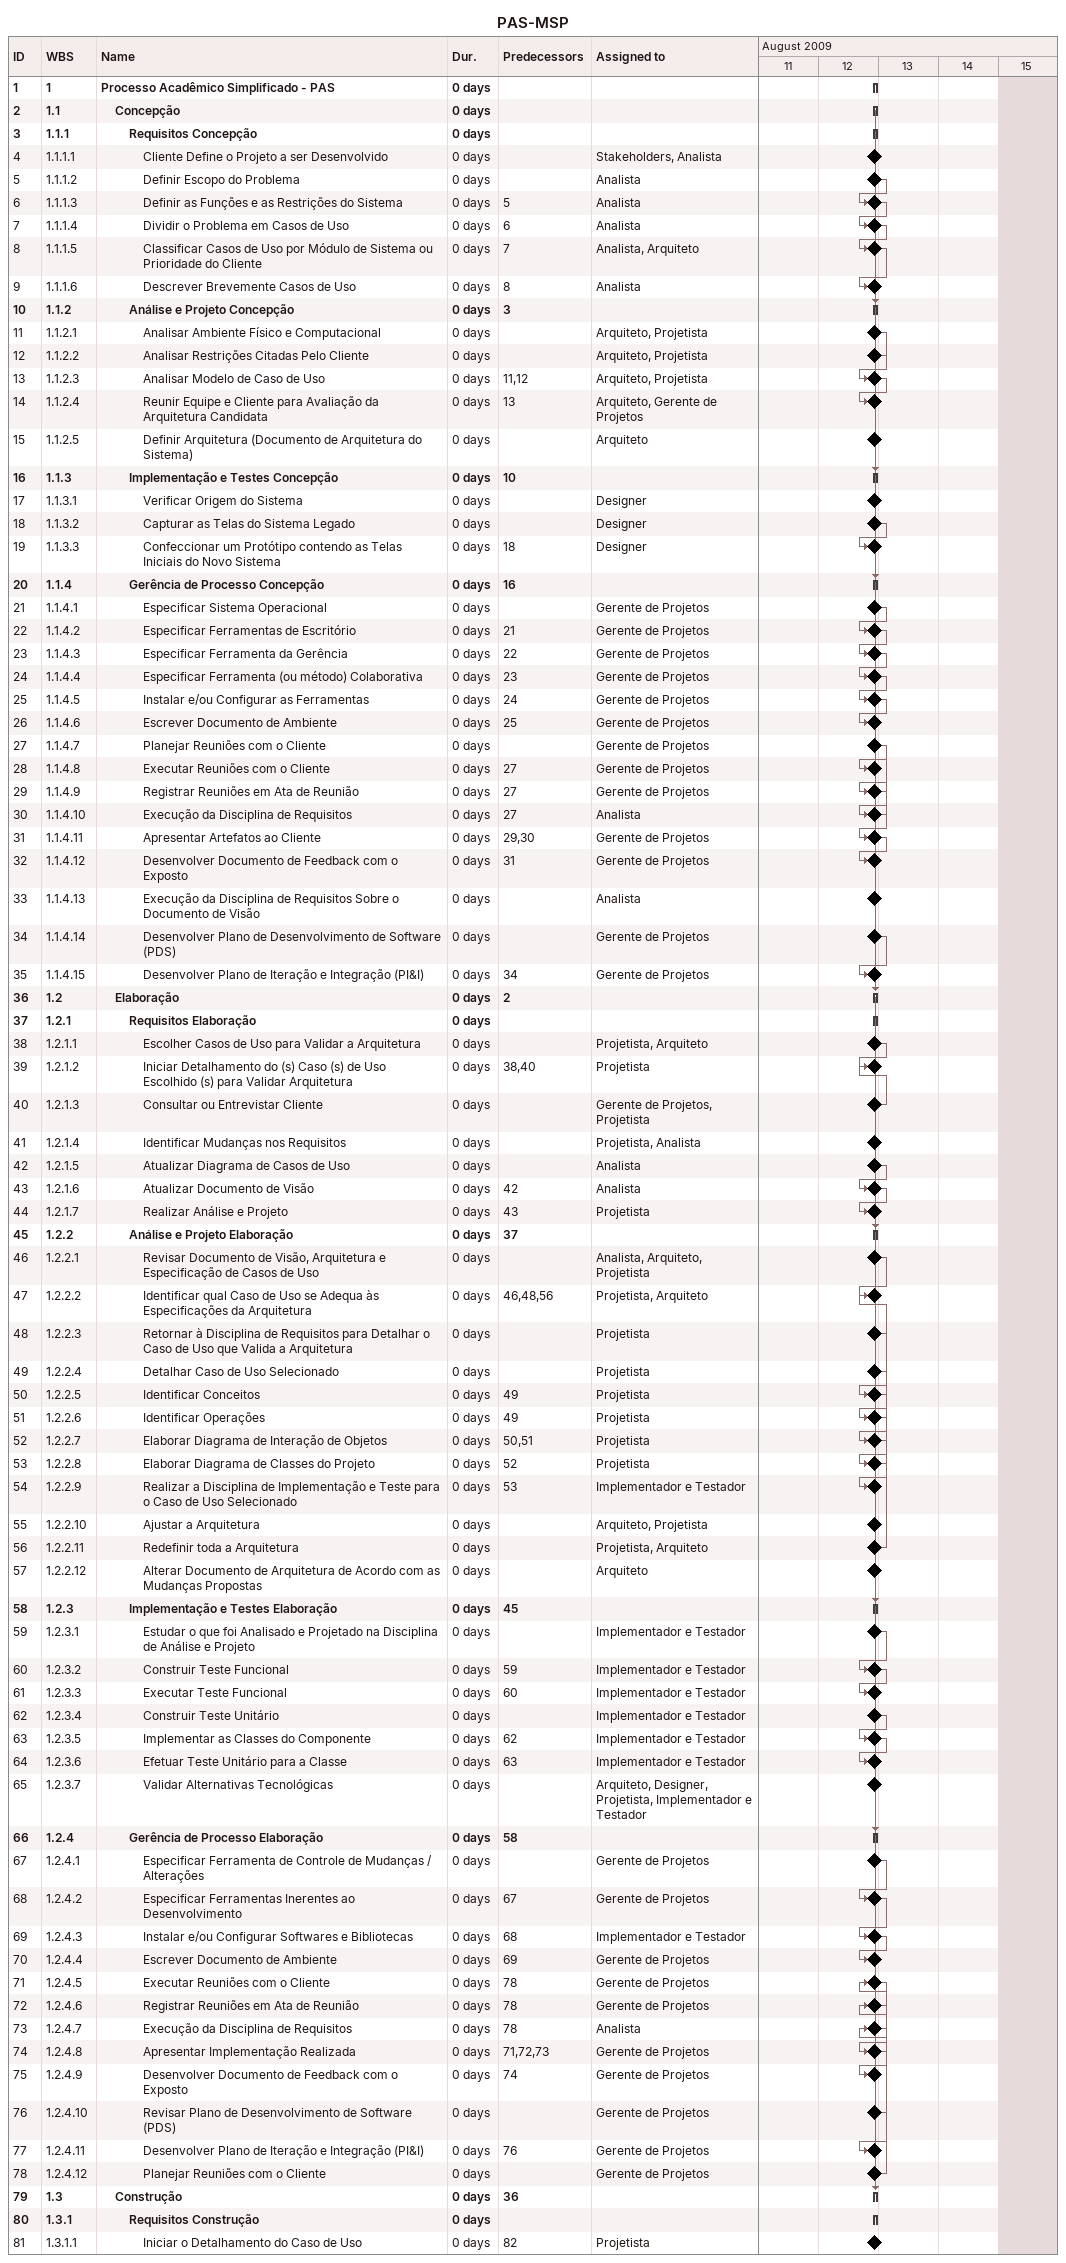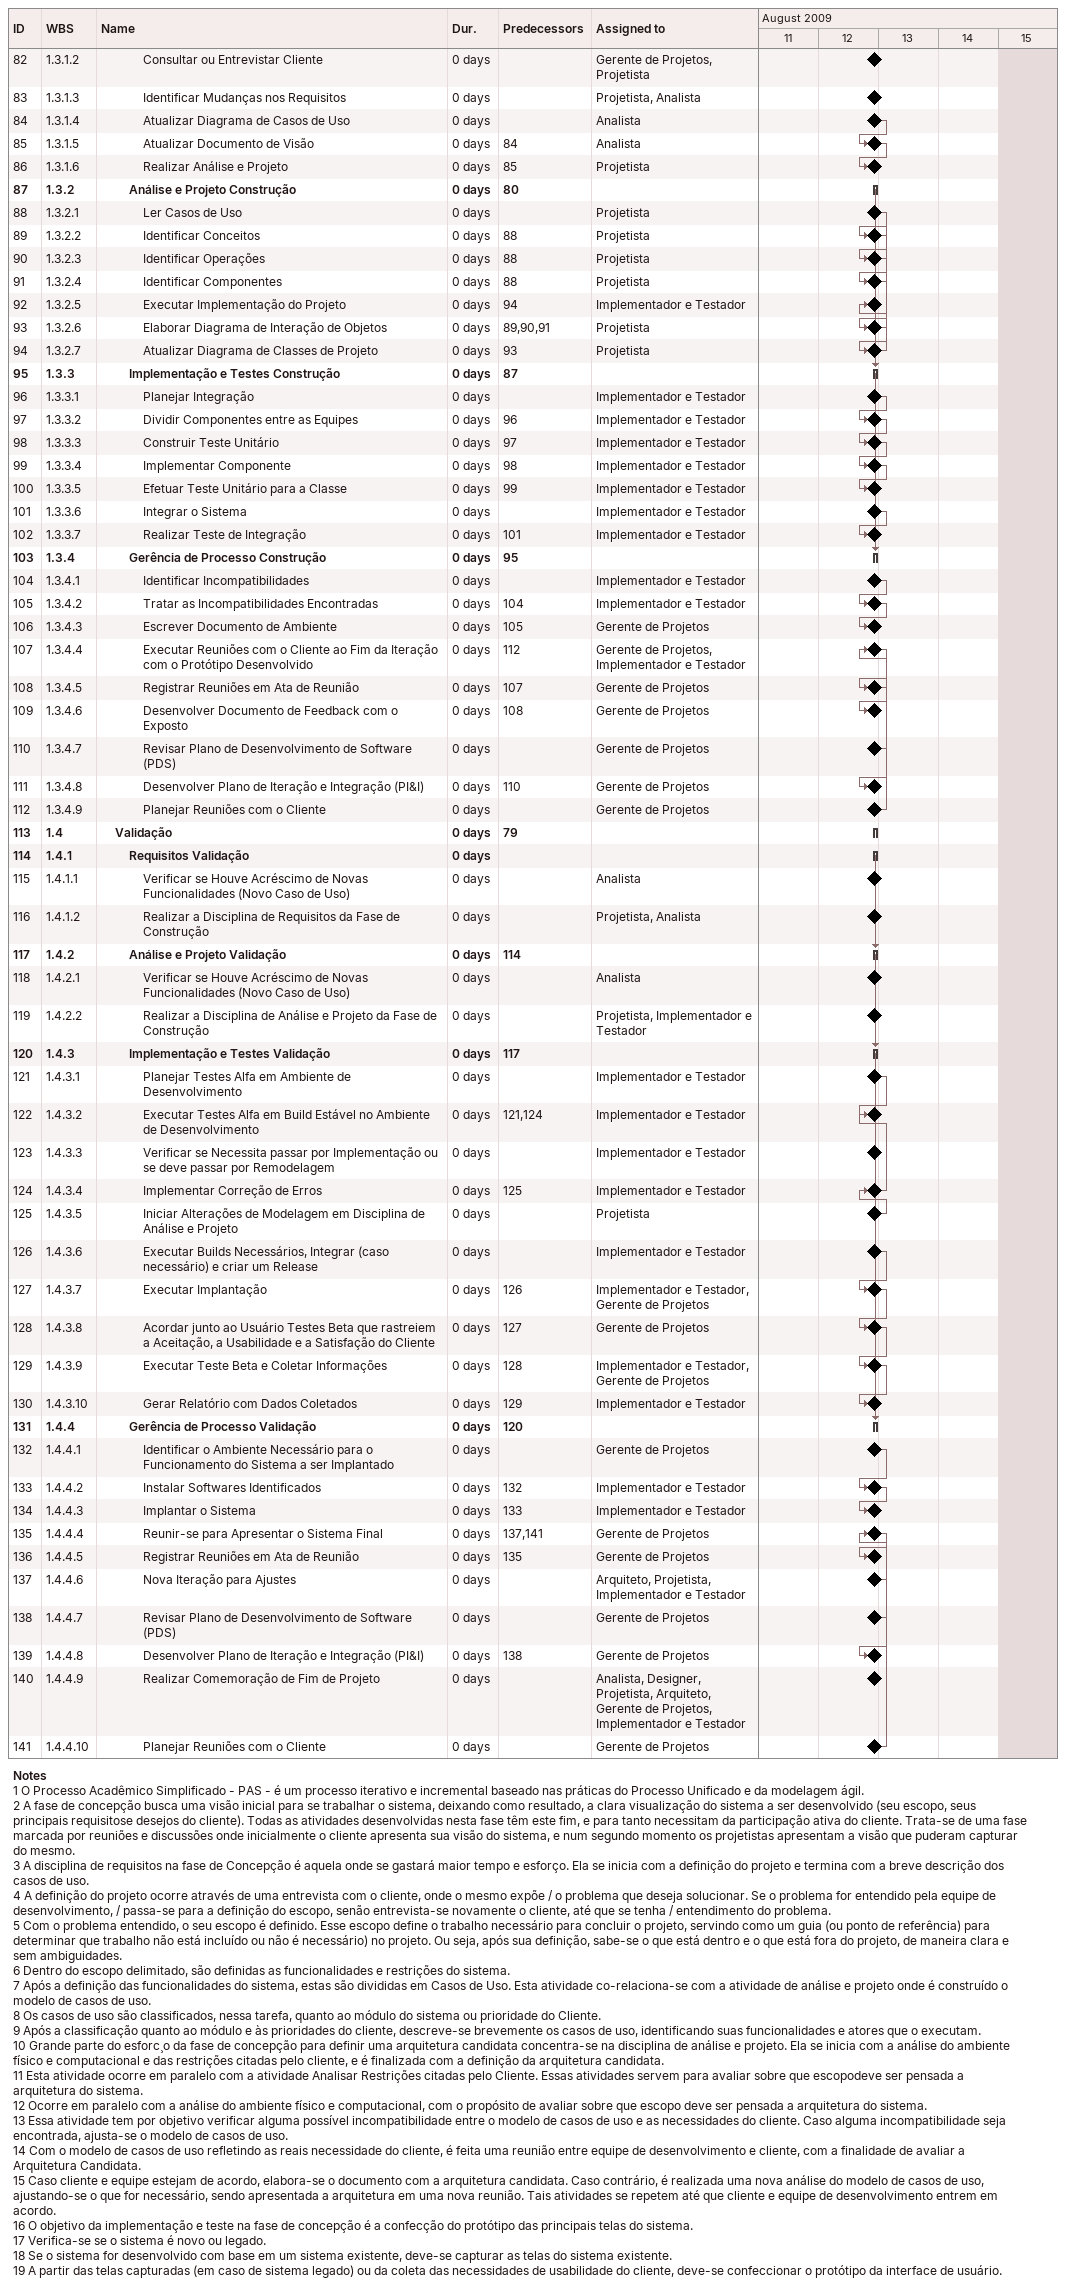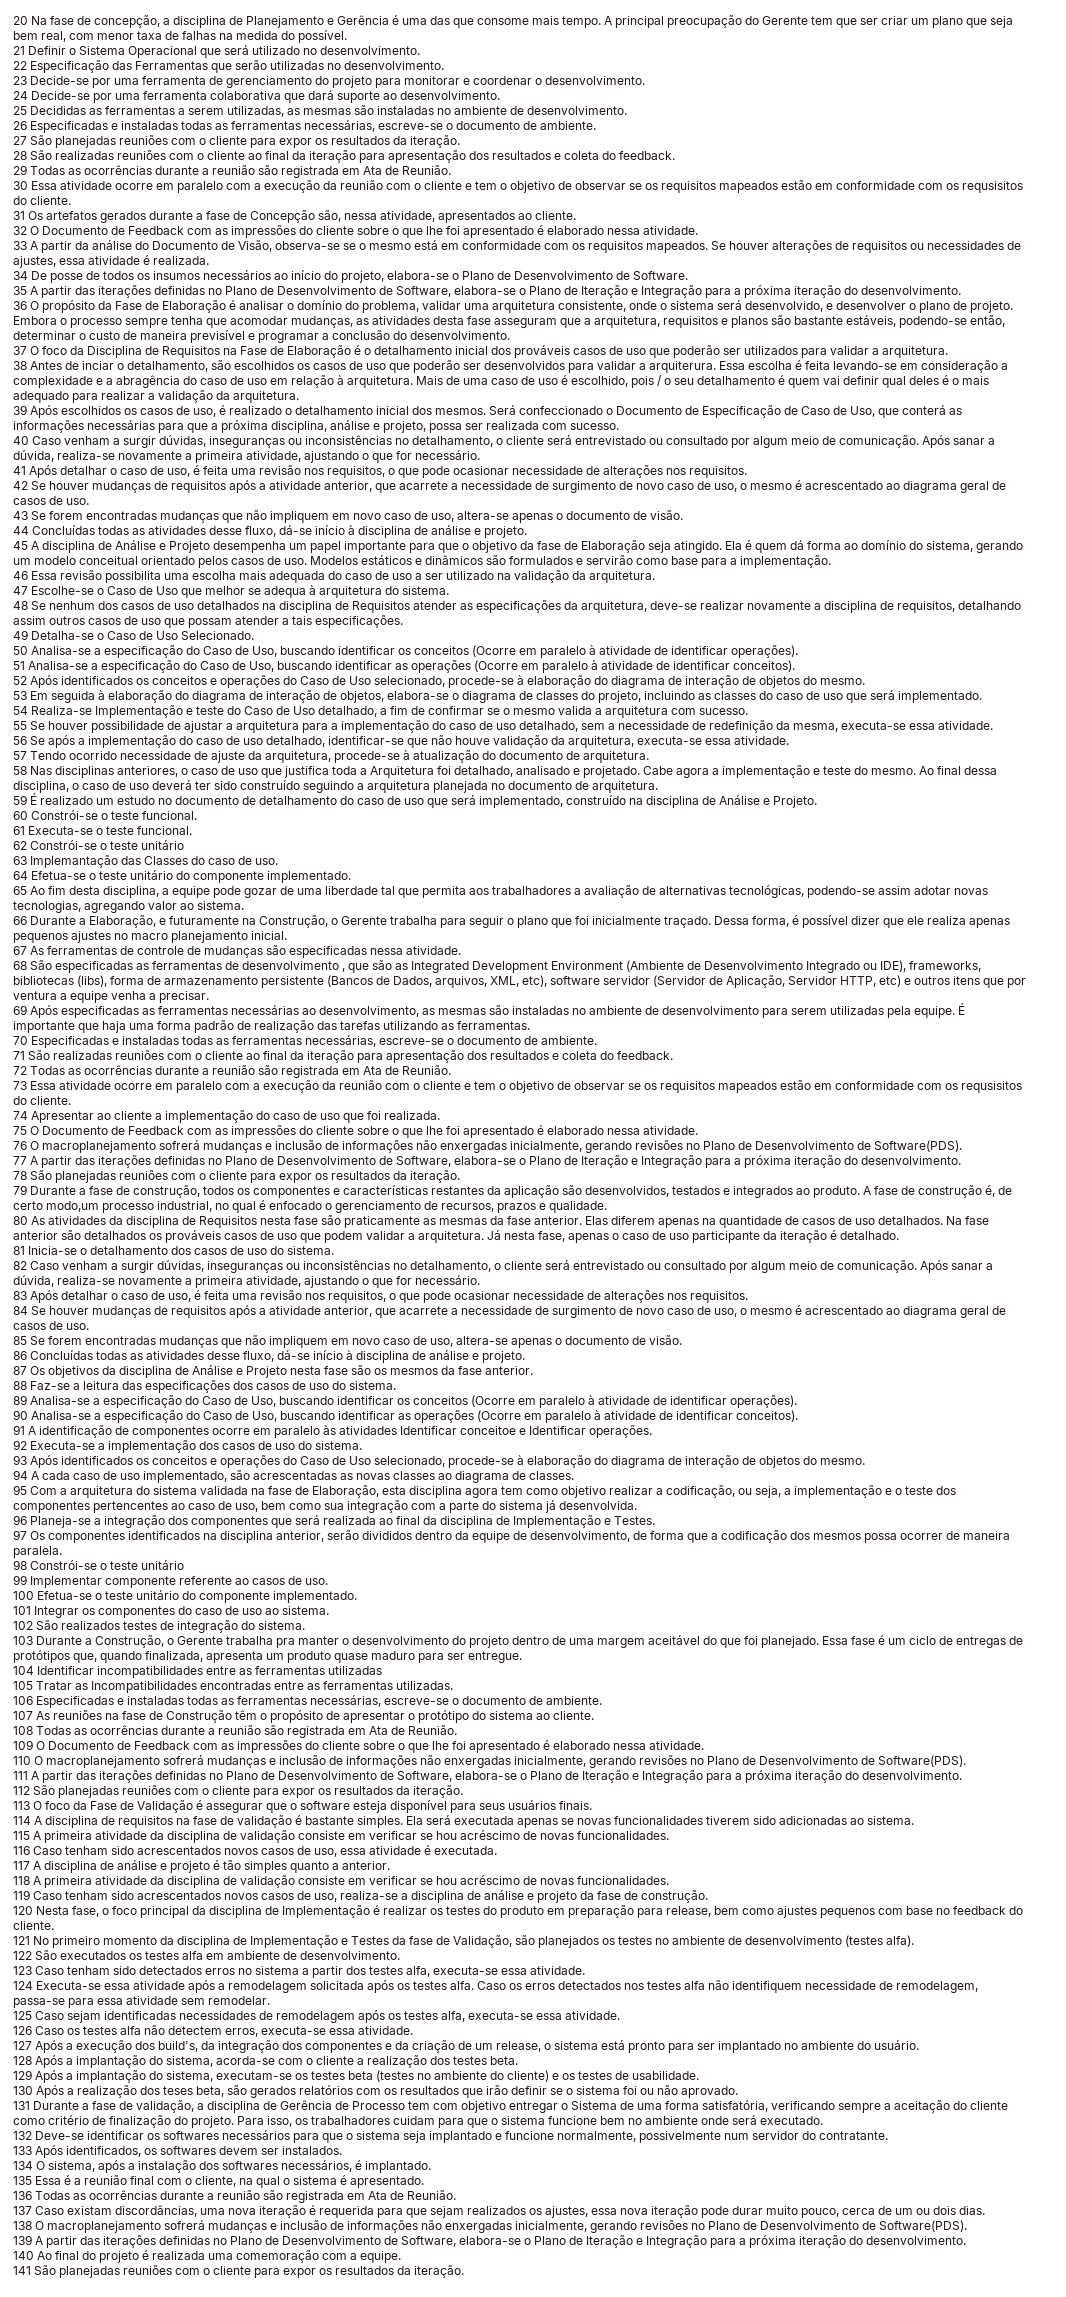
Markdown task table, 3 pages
PAS-MSP

| ID | WBS | Task | Duration | Start | Finish | Predecessors | Resources |
|---|---|---|---|---|---|---|---|
| 1 | 1 | **Processo Acadêmico Simplificado - PAS** | 0d | 2009-08-12 | 2009-08-12 |  |  |
| 2 | 1.1 | **Concepção** | 0d | 2009-08-12 | 2009-08-12 |  |  |
| 3 | 1.1.1 | **Requisitos Concepção** | 0d | 2009-08-12 | 2009-08-12 |  |  |
| 4 | 1.1.1.1 | Cliente Define o Projeto a ser Desenvolvido | 0d | 2009-08-12 | 2009-08-12 |  | Stakeholders, Analista |
| 5 | 1.1.1.2 | Definir Escopo do Problema | 0d | 2009-08-12 | 2009-08-12 |  | Analista |
| 6 | 1.1.1.3 | Definir as Funções e as Restrições do Sistema | 0d | 2009-08-12 | 2009-08-12 | 5 | Analista |
| 7 | 1.1.1.4 | Dividir o Problema em Casos de Uso | 0d | 2009-08-12 | 2009-08-12 | 6 | Analista |
| 8 | 1.1.1.5 | Classificar Casos de Uso por Módulo de Sistema ou Prioridade do Cliente | 0d | 2009-08-12 | 2009-08-12 | 7 | Analista, Arquiteto |
| 9 | 1.1.1.6 | Descrever Brevemente Casos de Uso | 0d | 2009-08-12 | 2009-08-12 | 8 | Analista |
| 10 | 1.1.2 | **Análise e Projeto Concepção** | 0d | 2009-08-12 | 2009-08-12 | 3 |  |
| 11 | 1.1.2.1 | Analisar Ambiente Físico e Computacional | 0d | 2009-08-12 | 2009-08-12 |  | Arquiteto, Projetista |
| 12 | 1.1.2.2 | Analisar Restrições Citadas Pelo Cliente | 0d | 2009-08-12 | 2009-08-12 |  | Arquiteto, Projetista |
| 13 | 1.1.2.3 | Analisar Modelo de Caso de Uso | 0d | 2009-08-12 | 2009-08-12 | 11, 12 | Arquiteto, Projetista |
| 14 | 1.1.2.4 | Reunir Equipe e Cliente para Avaliação da Arquitetura Candidata | 0d | 2009-08-12 | 2009-08-12 | 13 | Arquiteto, Gerente de Projetos |
| 15 | 1.1.2.5 | Definir Arquitetura (Documento de Arquitetura do Sistema) | 0d | 2009-08-12 | 2009-08-12 |  | Arquiteto |
| 16 | 1.1.3 | **Implementação e Testes Concepção** | 0d | 2009-08-12 | 2009-08-12 | 10 |  |
| 17 | 1.1.3.1 | Verificar Origem do Sistema | 0d | 2009-08-12 | 2009-08-12 |  | Designer |
| 18 | 1.1.3.2 | Capturar as Telas do Sistema Legado | 0d | 2009-08-12 | 2009-08-12 |  | Designer |
| 19 | 1.1.3.3 | Confeccionar um Protótipo contendo as Telas Iniciais do Novo Sistema | 0d | 2009-08-12 | 2009-08-12 | 18 | Designer |
| 20 | 1.1.4 | **Gerência de Processo Concepção** | 0d | 2009-08-12 | 2009-08-12 | 16 |  |
| 21 | 1.1.4.1 | Especificar Sistema Operacional | 0d | 2009-08-12 | 2009-08-12 |  | Gerente de Projetos |
| 22 | 1.1.4.2 | Especificar Ferramentas de Escritório | 0d | 2009-08-12 | 2009-08-12 | 21 | Gerente de Projetos |
| 23 | 1.1.4.3 | Especificar Ferramenta da Gerência | 0d | 2009-08-12 | 2009-08-12 | 22 | Gerente de Projetos |
| 24 | 1.1.4.4 | Especificar Ferramenta (ou método) Colaborativa | 0d | 2009-08-12 | 2009-08-12 | 23 | Gerente de Projetos |
| 25 | 1.1.4.5 | Instalar e/ou Configurar as Ferramentas | 0d | 2009-08-12 | 2009-08-12 | 24 | Gerente de Projetos |
| 26 | 1.1.4.6 | Escrever Documento de Ambiente | 0d | 2009-08-12 | 2009-08-12 | 25 | Gerente de Projetos |
| 27 | 1.1.4.7 | Planejar Reuniões com o Cliente | 0d | 2009-08-12 | 2009-08-12 |  | Gerente de Projetos |
| 28 | 1.1.4.8 | Executar Reuniões com o Cliente | 0d | 2009-08-12 | 2009-08-12 | 27 | Gerente de Projetos |
| 29 | 1.1.4.9 | Registrar Reuniões em Ata de Reunião | 0d | 2009-08-12 | 2009-08-12 | 27 | Gerente de Projetos |
| 30 | 1.1.4.10 | Execução da Disciplina de Requisitos | 0d | 2009-08-12 | 2009-08-12 | 27 | Analista |
| 31 | 1.1.4.11 | Apresentar Artefatos ao Cliente | 0d | 2009-08-12 | 2009-08-12 | 29, 30 | Gerente de Projetos |
| 32 | 1.1.4.12 | Desenvolver Documento de Feedback com o Exposto | 0d | 2009-08-12 | 2009-08-12 | 31 | Gerente de Projetos |
| 33 | 1.1.4.13 | Execução da Disciplina de Requisitos Sobre o Documento de Visão | 0d | 2009-08-12 | 2009-08-12 |  | Analista |
| 34 | 1.1.4.14 | Desenvolver Plano de Desenvolvimento de Software (PDS) | 0d | 2009-08-12 | 2009-08-12 |  | Gerente de Projetos |
| 35 | 1.1.4.15 | Desenvolver Plano de Iteração e Integração (PI&I) | 0d | 2009-08-12 | 2009-08-12 | 34 | Gerente de Projetos |
| 36 | 1.2 | **Elaboração** | 0d | 2009-08-12 | 2009-08-12 | 2 |  |
| 37 | 1.2.1 | **Requisitos Elaboração** | 0d | 2009-08-12 | 2009-08-12 |  |  |
| 38 | 1.2.1.1 | Escolher Casos de Uso para Validar a Arquitetura | 0d | 2009-08-12 | 2009-08-12 |  | Projetista, Arquiteto |
| 39 | 1.2.1.2 | Iniciar Detalhamento do (s) Caso (s) de Uso Escolhido (s) para Validar Arquitetura | 0d | 2009-08-12 | 2009-08-12 | 38, 40 | Projetista |
| 40 | 1.2.1.3 | Consultar ou Entrevistar Cliente | 0d | 2009-08-12 | 2009-08-12 |  | Gerente de Projetos, Projetista |
| 41 | 1.2.1.4 | Identificar Mudanças nos Requisitos | 0d | 2009-08-12 | 2009-08-12 |  | Projetista, Analista |
| 42 | 1.2.1.5 | Atualizar Diagrama de Casos de Uso | 0d | 2009-08-12 | 2009-08-12 |  | Analista |
| 43 | 1.2.1.6 | Atualizar Documento de Visão | 0d | 2009-08-12 | 2009-08-12 | 42 | Analista |
| 44 | 1.2.1.7 | Realizar Análise e Projeto | 0d | 2009-08-12 | 2009-08-12 | 43 | Projetista |
| 45 | 1.2.2 | **Análise e Projeto Elaboração** | 0d | 2009-08-12 | 2009-08-12 | 37 |  |
| 46 | 1.2.2.1 | Revisar Documento de Visão, Arquitetura e Especificação de Casos de Uso | 0d | 2009-08-12 | 2009-08-12 |  | Analista, Arquiteto, Projetista |
| 47 | 1.2.2.2 | Identificar qual Caso de Uso se Adequa às Especificações da Arquitetura | 0d | 2009-08-12 | 2009-08-12 | 46, 48, 56 | Projetista, Arquiteto |
| 48 | 1.2.2.3 | Retornar à Disciplina de Requisitos para Detalhar o Caso de Uso que Valida a Arquitetura | 0d | 2009-08-12 | 2009-08-12 |  | Projetista |
| 49 | 1.2.2.4 | Detalhar Caso de Uso Selecionado | 0d | 2009-08-12 | 2009-08-12 |  | Projetista |
| 50 | 1.2.2.5 | Identificar Conceitos | 0d | 2009-08-12 | 2009-08-12 | 49 | Projetista |
| 51 | 1.2.2.6 | Identificar Operações | 0d | 2009-08-12 | 2009-08-12 | 49 | Projetista |
| 52 | 1.2.2.7 | Elaborar Diagrama de Interação de Objetos | 0d | 2009-08-12 | 2009-08-12 | 50, 51 | Projetista |
| 53 | 1.2.2.8 | Elaborar Diagrama de Classes do Projeto | 0d | 2009-08-12 | 2009-08-12 | 52 | Projetista |
| 54 | 1.2.2.9 | Realizar a Disciplina de Implementação e Teste para o Caso de Uso Selecionado | 0d | 2009-08-12 | 2009-08-12 | 53 | Implementador e Testador |
| 55 | 1.2.2.10 | Ajustar a Arquitetura | 0d | 2009-08-12 | 2009-08-12 |  | Arquiteto, Projetista |
| 56 | 1.2.2.11 | Redefinir toda a Arquitetura | 0d | 2009-08-12 | 2009-08-12 |  | Projetista, Arquiteto |
| 57 | 1.2.2.12 | Alterar Documento de Arquitetura de Acordo com as Mudanças Propostas | 0d | 2009-08-12 | 2009-08-12 |  | Arquiteto |
| 58 | 1.2.3 | **Implementação e Testes Elaboração** | 0d | 2009-08-12 | 2009-08-12 | 45 |  |
| 59 | 1.2.3.1 | Estudar o que foi Analisado e Projetado na Disciplina de Análise e Projeto | 0d | 2009-08-12 | 2009-08-12 |  | Implementador e Testador |
| 60 | 1.2.3.2 | Construir Teste Funcional | 0d | 2009-08-12 | 2009-08-12 | 59 | Implementador e Testador |
| 61 | 1.2.3.3 | Executar Teste Funcional | 0d | 2009-08-12 | 2009-08-12 | 60 | Implementador e Testador |
| 62 | 1.2.3.4 | Construir Teste Unitário | 0d | 2009-08-12 | 2009-08-12 |  | Implementador e Testador |
| 63 | 1.2.3.5 | Implementar as Classes do Componente | 0d | 2009-08-12 | 2009-08-12 | 62 | Implementador e Testador |
| 64 | 1.2.3.6 | Efetuar Teste Unitário para a Classe | 0d | 2009-08-12 | 2009-08-12 | 63 | Implementador e Testador |
| 65 | 1.2.3.7 | Validar Alternativas Tecnológicas | 0d | 2009-08-12 | 2009-08-12 |  | Arquiteto, Designer, Projetista, Implementador e Testador |
| 66 | 1.2.4 | **Gerência de Processo Elaboração** | 0d | 2009-08-12 | 2009-08-12 | 58 |  |
| 67 | 1.2.4.1 | Especificar Ferramenta de Controle de Mudanças / Alterações | 0d | 2009-08-12 | 2009-08-12 |  | Gerente de Projetos |
| 68 | 1.2.4.2 | Especificar Ferramentas Inerentes ao Desenvolvimento | 0d | 2009-08-12 | 2009-08-12 | 67 | Gerente de Projetos |
| 69 | 1.2.4.3 | Instalar e/ou Configurar Softwares e Bibliotecas | 0d | 2009-08-12 | 2009-08-12 | 68 | Implementador e Testador |
| 70 | 1.2.4.4 | Escrever Documento de Ambiente | 0d | 2009-08-12 | 2009-08-12 | 69 | Gerente de Projetos |
| 71 | 1.2.4.5 | Executar Reuniões com o Cliente | 0d | 2009-08-12 | 2009-08-12 | 78 | Gerente de Projetos |
| 72 | 1.2.4.6 | Registrar Reuniões em Ata de Reunião | 0d | 2009-08-12 | 2009-08-12 | 78 | Gerente de Projetos |
| 73 | 1.2.4.7 | Execução da Disciplina de Requisitos | 0d | 2009-08-12 | 2009-08-12 | 78 | Analista |
| 74 | 1.2.4.8 | Apresentar Implementação Realizada | 0d | 2009-08-12 | 2009-08-12 | 71, 72, 73 | Gerente de Projetos |
| 75 | 1.2.4.9 | Desenvolver Documento de Feedback com o Exposto | 0d | 2009-08-12 | 2009-08-12 | 74 | Gerente de Projetos |
| 76 | 1.2.4.10 | Revisar Plano de Desenvolvimento de Software (PDS) | 0d | 2009-08-12 | 2009-08-12 |  | Gerente de Projetos |
| 77 | 1.2.4.11 | Desenvolver Plano de Iteração e Integração (PI&I) | 0d | 2009-08-12 | 2009-08-12 | 76 | Gerente de Projetos |
| 78 | 1.2.4.12 | Planejar Reuniões com o Cliente | 0d | 2009-08-12 | 2009-08-12 |  | Gerente de Projetos |
| 79 | 1.3 | **Construção** | 0d | 2009-08-12 | 2009-08-12 | 36 |  |
| 80 | 1.3.1 | **Requisitos Construção** | 0d | 2009-08-12 | 2009-08-12 |  |  |
| 81 | 1.3.1.1 | Iniciar o Detalhamento do Caso de Uso | 0d | 2009-08-12 | 2009-08-12 | 82 | Projetista |
| 82 | 1.3.1.2 | Consultar ou Entrevistar Cliente | 0d | 2009-08-12 | 2009-08-12 |  | Gerente de Projetos, Projetista |
| 83 | 1.3.1.3 | Identificar Mudanças nos Requisitos | 0d | 2009-08-12 | 2009-08-12 |  | Projetista, Analista |
| 84 | 1.3.1.4 | Atualizar Diagrama de Casos de Uso | 0d | 2009-08-12 | 2009-08-12 |  | Analista |
| 85 | 1.3.1.5 | Atualizar Documento de Visão | 0d | 2009-08-12 | 2009-08-12 | 84 | Analista |
| 86 | 1.3.1.6 | Realizar Análise e Projeto | 0d | 2009-08-12 | 2009-08-12 | 85 | Projetista |
| 87 | 1.3.2 | **Análise e Projeto Construção** | 0d | 2009-08-12 | 2009-08-12 | 80 |  |
| 88 | 1.3.2.1 | Ler Casos de Uso | 0d | 2009-08-12 | 2009-08-12 |  | Projetista |
| 89 | 1.3.2.2 | Identificar Conceitos | 0d | 2009-08-12 | 2009-08-12 | 88 | Projetista |
| 90 | 1.3.2.3 | Identificar Operações | 0d | 2009-08-12 | 2009-08-12 | 88 | Projetista |
| 91 | 1.3.2.4 | Identificar Componentes | 0d | 2009-08-12 | 2009-08-12 | 88 | Projetista |
| 92 | 1.3.2.5 | Executar Implementação do Projeto | 0d | 2009-08-12 | 2009-08-12 | 94 | Implementador e Testador |
| 93 | 1.3.2.6 | Elaborar Diagrama de Interação de Objetos | 0d | 2009-08-12 | 2009-08-12 | 89, 90, 91 | Projetista |
| 94 | 1.3.2.7 | Atualizar Diagrama de Classes de Projeto | 0d | 2009-08-12 | 2009-08-12 | 93 | Projetista |
| 95 | 1.3.3 | **Implementação e Testes Construção** | 0d | 2009-08-12 | 2009-08-12 | 87 |  |
| 96 | 1.3.3.1 | Planejar Integração | 0d | 2009-08-12 | 2009-08-12 |  | Implementador e Testador |
| 97 | 1.3.3.2 | Dividir Componentes entre as Equipes | 0d | 2009-08-12 | 2009-08-12 | 96 | Implementador e Testador |
| 98 | 1.3.3.3 | Construir Teste Unitário | 0d | 2009-08-12 | 2009-08-12 | 97 | Implementador e Testador |
| 99 | 1.3.3.4 | Implementar Componente | 0d | 2009-08-12 | 2009-08-12 | 98 | Implementador e Testador |
| 100 | 1.3.3.5 | Efetuar Teste Unitário para a Classe | 0d | 2009-08-12 | 2009-08-12 | 99 | Implementador e Testador |
| 101 | 1.3.3.6 | Integrar o Sistema | 0d | 2009-08-12 | 2009-08-12 |  | Implementador e Testador |
| 102 | 1.3.3.7 | Realizar Teste de Integração | 0d | 2009-08-12 | 2009-08-12 | 101 | Implementador e Testador |
| 103 | 1.3.4 | **Gerência de Processo Construção** | 0d | 2009-08-12 | 2009-08-12 | 95 |  |
| 104 | 1.3.4.1 | Identificar Incompatibilidades | 0d | 2009-08-12 | 2009-08-12 |  | Implementador e Testador |
| 105 | 1.3.4.2 | Tratar as Incompatibilidades Encontradas | 0d | 2009-08-12 | 2009-08-12 | 104 | Implementador e Testador |
| 106 | 1.3.4.3 | Escrever Documento de Ambiente | 0d | 2009-08-12 | 2009-08-12 | 105 | Gerente de Projetos |
| 107 | 1.3.4.4 | Executar Reuniões com o Cliente ao Fim da Iteração com o Protótipo Desenvolvido | 0d | 2009-08-12 | 2009-08-12 | 112 | Gerente de Projetos, Implementador e Testador |
| 108 | 1.3.4.5 | Registrar Reuniões em Ata de Reunião | 0d | 2009-08-12 | 2009-08-12 | 107 | Gerente de Projetos |
| 109 | 1.3.4.6 | Desenvolver Documento de Feedback com o Exposto | 0d | 2009-08-12 | 2009-08-12 | 108 | Gerente de Projetos |
| 110 | 1.3.4.7 | Revisar Plano de Desenvolvimento de Software (PDS) | 0d | 2009-08-12 | 2009-08-12 |  | Gerente de Projetos |
| 111 | 1.3.4.8 | Desenvolver Plano de Iteração e Integração (PI&I) | 0d | 2009-08-12 | 2009-08-12 | 110 | Gerente de Projetos |
| 112 | 1.3.4.9 | Planejar Reuniões com o Cliente | 0d | 2009-08-12 | 2009-08-12 |  | Gerente de Projetos |
| 113 | 1.4 | **Validação** | 0d | 2009-08-12 | 2009-08-12 | 79 |  |
| 114 | 1.4.1 | **Requisitos Validação** | 0d | 2009-08-12 | 2009-08-12 |  |  |
| 115 | 1.4.1.1 | Verificar se Houve Acréscimo de Novas Funcionalidades (Novo Caso de Uso) | 0d | 2009-08-12 | 2009-08-12 |  | Analista |
| 116 | 1.4.1.2 | Realizar a Disciplina de Requisitos da Fase de Construção | 0d | 2009-08-12 | 2009-08-12 |  | Projetista, Analista |
| 117 | 1.4.2 | **Análise e Projeto Validação** | 0d | 2009-08-12 | 2009-08-12 | 114 |  |
| 118 | 1.4.2.1 | Verificar se Houve Acréscimo de Novas Funcionalidades (Novo Caso de Uso) | 0d | 2009-08-12 | 2009-08-12 |  | Analista |
| 119 | 1.4.2.2 | Realizar a Disciplina de Análise e Projeto da Fase de Construção | 0d | 2009-08-12 | 2009-08-12 |  | Projetista, Implementador e Testador |
| 120 | 1.4.3 | **Implementação e Testes Validação** | 0d | 2009-08-12 | 2009-08-12 | 117 |  |
| 121 | 1.4.3.1 | Planejar Testes Alfa em Ambiente de Desenvolvimento | 0d | 2009-08-12 | 2009-08-12 |  | Implementador e Testador |
| 122 | 1.4.3.2 | Executar Testes Alfa em Build Estável no Ambiente de Desenvolvimento | 0d | 2009-08-12 | 2009-08-12 | 121, 124 | Implementador e Testador |
| 123 | 1.4.3.3 | Verificar se Necessita passar por Implementação ou se deve passar por Remodelagem | 0d | 2009-08-12 | 2009-08-12 |  | Implementador e Testador |
| 124 | 1.4.3.4 | Implementar Correção de Erros | 0d | 2009-08-12 | 2009-08-12 | 125 | Implementador e Testador |
| 125 | 1.4.3.5 | Iniciar Alterações de Modelagem em Disciplina de Análise e Projeto | 0d | 2009-08-12 | 2009-08-12 |  | Projetista |
| 126 | 1.4.3.6 | Executar Builds Necessários, Integrar (caso necessário) e criar um Release | 0d | 2009-08-12 | 2009-08-12 |  | Implementador e Testador |
| 127 | 1.4.3.7 | Executar Implantação | 0d | 2009-08-12 | 2009-08-12 | 126 | Implementador e Testador, Gerente de Projetos |
| 128 | 1.4.3.8 | Acordar junto ao Usuário Testes Beta que rastreiem a Aceitação, a Usabilidade e a Satisfação do Cliente | 0d | 2009-08-12 | 2009-08-12 | 127 | Gerente de Projetos |
| 129 | 1.4.3.9 | Executar Teste Beta e Coletar Informações | 0d | 2009-08-12 | 2009-08-12 | 128 | Implementador e Testador, Gerente de Projetos |
| 130 | 1.4.3.10 | Gerar Relatório com Dados Coletados | 0d | 2009-08-12 | 2009-08-12 | 129 | Implementador e Testador |
| 131 | 1.4.4 | **Gerência de Processo Validação** | 0d | 2009-08-12 | 2009-08-12 | 120 |  |
| 132 | 1.4.4.1 | Identificar o Ambiente Necessário para o Funcionamento do Sistema a ser Implantado | 0d | 2009-08-12 | 2009-08-12 |  | Gerente de Projetos |
| 133 | 1.4.4.2 | Instalar Softwares Identificados | 0d | 2009-08-12 | 2009-08-12 | 132 | Implementador e Testador |
| 134 | 1.4.4.3 | Implantar o Sistema | 0d | 2009-08-12 | 2009-08-12 | 133 | Implementador e Testador |
| 135 | 1.4.4.4 | Reunir-se para Apresentar o Sistema Final | 0d | 2009-08-12 | 2009-08-12 | 137, 141 | Gerente de Projetos |
| 136 | 1.4.4.5 | Registrar Reuniões em Ata de Reunião | 0d | 2009-08-12 | 2009-08-12 | 135 | Gerente de Projetos |
| 137 | 1.4.4.6 | Nova Iteração para Ajustes | 0d | 2009-08-12 | 2009-08-12 |  | Arquiteto, Projetista, Implementador e Testador |
| 138 | 1.4.4.7 | Revisar Plano de Desenvolvimento de Software (PDS) | 0d | 2009-08-12 | 2009-08-12 |  | Gerente de Projetos |
| 139 | 1.4.4.8 | Desenvolver Plano de Iteração e Integração (PI&I) | 0d | 2009-08-12 | 2009-08-12 | 138 | Gerente de Projetos |
| 140 | 1.4.4.9 | Realizar Comemoração de Fim de Projeto | 0d | 2009-08-12 | 2009-08-12 |  | Analista, Designer, Projetista, Arquiteto, Gerente de Projetos, Implementador e Testador |
| 141 | 1.4.4.10 | Planejar Reuniões com o Cliente | 0d | 2009-08-12 | 2009-08-12 |  | Gerente de Projetos |

Notes
- 1: O Processo Acadêmico Simplificado - PAS - é um processo iterativo e incremental baseado nas práticas do Processo Unificado e da modelagem ágil.
- 2: A fase de concepção busca uma visão inicial para se trabalhar o sistema, deixando como resultado, a clara visualização do sistema a ser desenvolvido (seu escopo, seus principais requisitose desejos do cliente). Todas as atividades desenvolvidas nesta fase têm este fim, e para tanto necessitam da participação ativa do cliente. Trata-se de uma fase marcada por reuniões e discussões onde inicialmente o cliente apresenta sua visão do sistema, e num segundo momento os projetistas apresentam a visão que puderam capturar do mesmo.
- 3: A disciplina de requisitos na fase de Concepção é aquela onde se gastará maior tempo e esforço. Ela se inicia com a definição do projeto e termina com a breve descrição dos casos de uso.
- 4: A definição do projeto ocorre através de uma entrevista com o cliente, onde o mesmo expõe / o problema que deseja solucionar. Se o problema for entendido pela equipe de desenvolvimento, / passa-se para a definição do escopo, senão entrevista-se novamente o cliente, até que se tenha / entendimento do problema.
- 5: Com o problema entendido, o seu escopo é definido. Esse escopo define o trabalho necessário para concluir o projeto, servindo como um guia (ou ponto de referência) para determinar que trabalho não está incluído ou não é necessário) no projeto. Ou seja, após sua definição, sabe-se o que está dentro e o que está fora do projeto, de maneira clara e sem ambiguidades.
- 6: Dentro do escopo delimitado, são definidas as funcionalidades e restrições do sistema.
- 7: Após a definição das funcionalidades do sistema, estas são divididas em Casos de Uso. Esta atividade co-relaciona-se com a atividade de análise e projeto onde é construído o modelo de casos de uso.
- 8: Os casos de uso são classificados, nessa tarefa, quanto ao módulo do sistema ou prioridade do Cliente.
- 9: Após a classificação quanto ao módulo e às prioridades do cliente, descreve-se brevemente os casos de uso, identificando suas funcionalidades e atores que o executam.
- 10: Grande parte do esforc¸o da fase de concepção para definir uma arquitetura candidata concentra-se na disciplina de análise e projeto. Ela se inicia com a análise do ambiente físico e computacional e das restrições citadas pelo cliente, e é finalizada com a definição da arquitetura candidata.
- 11: Esta atividade ocorre em paralelo com a atividade Analisar Restrições citadas pelo Cliente. Essas atividades servem para avaliar sobre que escopodeve ser pensada a arquitetura do sistema.
- 12: Ocorre em paralelo com a análise do ambiente físico e computacional, com o propósito de avaliar sobre que escopo deve ser pensada a arquitetura do sistema.
- 13: Essa atividade tem por objetivo verificar alguma possível incompatibilidade entre o modelo de casos de uso e as necessidades do cliente. Caso alguma incompatibilidade seja encontrada, ajusta-se o modelo de casos de uso.
- 14: Com o modelo de casos de uso refletindo as reais necessidade do cliente, é feita uma reunião entre equipe de desenvolvimento e cliente, com a finalidade de avaliar a Arquitetura Candidata.
- 15: Caso cliente e equipe estejam de acordo, elabora-se o documento com a arquitetura candidata. Caso contrário, é realizada uma nova análise do modelo de casos de uso, ajustando-se o que for necessário, sendo apresentada a arquitetura em uma nova reunião. Tais atividades se repetem até que cliente e equipe de desenvolvimento entrem em acordo.
- 16: O objetivo da implementação e teste na fase de concepção é a confecção do protótipo das principais telas do sistema.
- 17: Verifica-se se o sistema é novo ou legado.
- 18: Se o sistema for desenvolvido com base em um sistema existente, deve-se capturar as telas do sistema existente.
- 19: A partir das telas capturadas (em caso de sistema legado) ou da coleta das necessidades de usabilidade do cliente, deve-se confeccionar o protótipo da interface de usuário.
- 20: Na fase de concepção, a disciplina de Planejamento e Gerência é uma das que consome mais tempo. A principal preocupação do Gerente tem que ser criar um plano que seja bem real, com menor taxa de falhas na medida do possível.
- 21: Definir o Sistema Operacional que será utilizado no desenvolvimento.
- 22: Especificação das Ferramentas que serão utilizadas no desenvolvimento.
- 23: Decide-se por uma ferramenta de gerenciamento do projeto para monitorar e coordenar o desenvolvimento.
- 24: Decide-se por uma ferramenta colaborativa que dará suporte ao desenvolvimento.
- 25: Decididas as ferramentas a serem utilizadas, as mesmas são instaladas no ambiente de desenvolvimento.
- 26: Especificadas e instaladas todas as ferramentas necessárias, escreve-se o documento de ambiente.
- 27: São planejadas reuniões com o cliente para expor os resultados da iteração.
- 28: São realizadas reuniões com o cliente ao final da iteração para apresentação dos resultados e coleta do feedback.
- 29: Todas as ocorrências durante a reunião são registrada em Ata de Reunião.
- 30: Essa atividade ocorre em paralelo com a execução da reunião com o cliente e tem o objetivo de observar se os requisitos mapeados estão em conformidade com os requsisitos do cliente.
- 31: Os artefatos gerados durante a fase de Concepção são, nessa atividade, apresentados ao cliente.
- 32: O Documento de Feedback com as impressões do cliente sobre o que lhe foi apresentado é elaborado nessa atividade.
- 33: A partir da análise do Documento de Visão, observa-se se o mesmo está em conformidade com os requisitos mapeados. Se houver alterações de requisitos ou necessidades de ajustes, essa atividade é realizada.
- 34: De posse de todos os insumos necessários ao início do projeto, elabora-se o Plano de Desenvolvimento de Software.
- 35: A partir das iterações definidas no Plano de Desenvolvimento de Software, elabora-se o Plano de Iteração e Integração para a próxima iteração do desenvolvimento.
- 36: O propósito da Fase de Elaboração é analisar o domínio do problema, validar uma arquitetura consistente, onde o sistema será desenvolvido, e desenvolver o plano de projeto. Embora o processo sempre tenha que acomodar mudanças, as atividades desta fase asseguram que a arquitetura, requisitos e planos são bastante estáveis, podendo-se então, determinar o custo de maneira previsível e programar a conclusão do desenvolvimento.
- 37: O foco da Disciplina de Requisitos na Fase de Elaboração é o detalhamento inicial dos prováveis casos de uso que poderão ser utilizados para validar a arquitetura.
- 38: Antes de inciar o detalhamento, são escolhidos os casos de uso que poderão ser desenvolvidos para validar a arquiterura. Essa escolha é feita levando-se em consideração a complexidade e a abragência do caso de uso em relação à arquitetura. Mais de uma caso de uso é escolhido, pois / o seu detalhamento é quem vai definir qual deles é o mais adequado para realizar a validação da arquitetura.
- 39: Após escolhidos os casos de uso, é realizado o detalhamento inicial dos mesmos. Será confeccionado o Documento de Especificação de Caso de Uso, que conterá as informações necessárias para que a próxima disciplina, análise e projeto, possa ser realizada com sucesso.
- 40: Caso venham a surgir dúvidas, inseguranças ou inconsistências no detalhamento, o cliente será entrevistado ou consultado por algum meio de comunicação. Após sanar a dúvida, realiza-se novamente a primeira atividade, ajustando o que for necessário.
- 41: Após detalhar o caso de uso, é feita uma revisão nos requisitos, o que pode ocasionar necessidade de alterações nos requisitos.
- 42: Se houver mudanças de requisitos após a atividade anterior, que acarrete a necessidade de surgimento de novo caso de uso, o mesmo é acrescentado ao diagrama geral de casos de uso.
- 43: Se forem encontradas mudanças que não impliquem em novo caso de uso, altera-se apenas o documento de visão.
- 44: Concluídas todas as atividades desse fluxo, dá-se início à disciplina de análise e projeto.
- 45: A disciplina de Análise e Projeto desempenha um papel importante para que o objetivo da fase de Elaboração seja atingido. Ela é quem dá forma ao domínio do sistema, gerando um modelo conceitual orientado pelos casos de uso. Modelos estáticos e dinâmicos são formulados e servirão como base para a implementação.
- 46: Essa revisão possibilita uma escolha mais adequada do caso de uso a ser utilizado na validação da arquitetura.
- 47: Escolhe-se o Caso de Uso que melhor se adequa à arquitetura do sistema.
- 48: Se nenhum dos casos de uso detalhados na disciplina de Requisitos atender as especificações da arquitetura, deve-se realizar novamente a disciplina de requisitos, detalhando assim outros casos de uso que possam atender a tais especificações.
- 49: Detalha-se o Caso de Uso Selecionado.
- 50: Analisa-se a especificação do Caso de Uso, buscando identificar os conceitos (Ocorre em paralelo à atividade de identificar operações).
- 51: Analisa-se a especificação do Caso de Uso, buscando identificar as operações (Ocorre em paralelo à atividade de identificar conceitos).
- 52: Após identificados os conceitos e operações do Caso de Uso selecionado, procede-se à elaboração do diagrama de interação de objetos do mesmo.
- 53: Em seguida à elaboração do diagrama de interação de objetos, elabora-se o diagrama de classes do projeto, incluindo as classes do caso de uso que será implementado.
- 54: Realiza-se Implementação e teste do Caso de Uso detalhado, a fim de confirmar se o mesmo valida a arquitetura com sucesso.
- 55: Se houver possibilidade de ajustar a arquitetura para a implementação do caso de uso detalhado, sem a necessidade de redefinição da mesma, executa-se essa atividade.
- 56: Se após a implementação do caso de uso detalhado, identificar-se que não houve validação da arquitetura, executa-se essa atividade.
- 57: Tendo ocorrido necessidade de ajuste da arquitetura, procede-se à atualização do documento de arquitetura.
- 58: Nas disciplinas anteriores, o caso de uso que justifica toda a Arquitetura foi detalhado, analisado e projetado. Cabe agora a implementação e teste do mesmo. Ao final dessa disciplina, o caso de uso deverá ter sido construído seguindo a arquitetura planejada no documento de arquitetura.
- 59: É realizado um estudo no documento de detalhamento do caso de uso que será implementado, construído na disciplina de Análise e Projeto.
- 60: Constrói-se o teste funcional.
- 61: Executa-se o teste funcional.
- 62: Constrói-se o teste unitário
- 63: Implemantação das Classes do caso de uso.
- 64: Efetua-se o teste unitário do componente implementado.
- 65: Ao fim desta disciplina, a equipe pode gozar de uma liberdade tal que permita aos trabalhadores a avaliação de alternativas tecnológicas, podendo-se assim adotar novas tecnologias, agregando valor ao sistema.
- 66: Durante a Elaboração, e futuramente na Construção, o Gerente trabalha para seguir o plano que foi inicialmente traçado. Dessa forma, é possível dizer que ele realiza apenas pequenos ajustes no macro planejamento inicial.
- 67: As ferramentas de controle de mudanças são especificadas nessa atividade.
- 68: São especificadas as ferramentas de desenvolvimento , que são as Integrated Development Environment (Ambiente de Desenvolvimento Integrado ou IDE), frameworks, bibliotecas (libs), forma de armazenamento persistente (Bancos de Dados, arquivos, XML, etc), software servidor (Servidor de Aplicação, Servidor HTTP, etc) e outros itens que por ventura a equipe venha a precisar.
- 69: Após especificadas as ferramentas necessárias ao desenvolvimento, as mesmas são instaladas no ambiente de desenvolvimento para serem utilizadas pela equipe. É importante que haja uma forma padrão de realização das tarefas utilizando as ferramentas.
- 70: Especificadas e instaladas todas as ferramentas necessárias, escreve-se o documento de ambiente.
- 71: São realizadas reuniões com o cliente ao final da iteração para apresentação dos resultados e coleta do feedback.
- 72: Todas as ocorrências durante a reunião são registrada em Ata de Reunião.
- 73: Essa atividade ocorre em paralelo com a execução da reunião com o cliente e tem o objetivo de observar se os requisitos mapeados estão em conformidade com os requsisitos do cliente.
- 74: Apresentar ao cliente a implementação do caso de uso que foi realizada.
- 75: O Documento de Feedback com as impressões do cliente sobre o que lhe foi apresentado é elaborado nessa atividade.
- 76: O macroplanejamento sofrerá mudanças e inclusão de informações não enxergadas inicialmente, gerando revisões no Plano de Desenvolvimento de Software(PDS).
- 77: A partir das iterações definidas no Plano de Desenvolvimento de Software, elabora-se o Plano de Iteração e Integração para a próxima iteração do desenvolvimento.
- 78: São planejadas reuniões com o cliente para expor os resultados da iteração.
- 79: Durante a fase de construção, todos os componentes e características restantes da aplicação são desenvolvidos, testados e integrados ao produto. A fase de construção é, de certo modo,um processo industrial, no qual é enfocado o gerenciamento de recursos, prazos e qualidade.
- 80: As atividades da disciplina de Requisitos nesta fase são praticamente as mesmas da fase anterior. Elas diferem apenas na quantidade de casos de uso detalhados. Na fase anterior são detalhados os prováveis casos de uso que podem validar a arquitetura. Já nesta fase, apenas o caso de uso participante da iteração é detalhado.
- 81: Inicia-se o detalhamento dos casos de uso do sistema.
- 82: Caso venham a surgir dúvidas, inseguranças ou inconsistências no detalhamento, o cliente será entrevistado ou consultado por algum meio de comunicação. Após sanar a dúvida, realiza-se novamente a primeira atividade, ajustando o que for necessário.
- 83: Após detalhar o caso de uso, é feita uma revisão nos requisitos, o que pode ocasionar necessidade de alterações nos requisitos.
- 84: Se houver mudanças de requisitos após a atividade anterior, que acarrete a necessidade de surgimento de novo caso de uso, o mesmo é acrescentado ao diagrama geral de casos de uso.
- 85: Se forem encontradas mudanças que não impliquem em novo caso de uso, altera-se apenas o documento de visão.
- 86: Concluídas todas as atividades desse fluxo, dá-se início à disciplina de análise e projeto.
- 87: Os objetivos da disciplina de Análise e Projeto nesta fase são os mesmos da fase anterior.
- 88: Faz-se a leitura das especificações dos casos de uso do sistema.
- 89: Analisa-se a especificação do Caso de Uso, buscando identificar os conceitos (Ocorre em paralelo à atividade de identificar operações).
- 90: Analisa-se a especificação do Caso de Uso, buscando identificar as operações (Ocorre em paralelo à atividade de identificar conceitos).
- 91: A identificação de componentes ocorre em paralelo às atividades Identificar conceitoe e Identificar operações.
- 92: Executa-se a implementação dos casos de uso do sistema.
- 93: Após identificados os conceitos e operações do Caso de Uso selecionado, procede-se à elaboração do diagrama de interação de objetos do mesmo.
- 94: A cada caso de uso implementado, são acrescentadas as novas classes ao diagrama de classes.
- 95: Com a arquitetura do sistema validada na fase de Elaboração, esta disciplina agora tem como objetivo realizar a codificação, ou seja, a implementação e o teste dos componentes pertencentes ao caso de uso, bem como sua integração com a parte do sistema já desenvolvida.
- 96: Planeja-se a integração dos componentes que será realizada ao final da disciplina de Implementação e Testes.
- 97: Os componentes identificados na disciplina anterior, serão divididos dentro da equipe de desenvolvimento, de forma que a codificação dos mesmos possa ocorrer de maneira paralela.
- 98: Constrói-se o teste unitário
- 99: Implementar componente referente ao casos de uso.
- 100: Efetua-se o teste unitário do componente implementado.
- 101: Integrar os componentes do caso de uso ao sistema.
- 102: São realizados testes de integração do sistema.
- 103: Durante a Construção, o Gerente trabalha pra manter o desenvolvimento do projeto dentro de uma margem aceitável do que foi planejado. Essa fase é um ciclo de entregas de protótipos que, quando finalizada, apresenta um produto quase maduro para ser entregue.
- 104: Identificar incompatibilidades entre as ferramentas utilizadas
- 105: Tratar as Incompatibilidades encontradas entre as ferramentas utilizadas.
- 106: Especificadas e instaladas todas as ferramentas necessárias, escreve-se o documento de ambiente.
- 107: As reuniões na fase de Construção têm o propósito de apresentar o protótipo do sistema ao cliente.
- 108: Todas as ocorrências durante a reunião são registrada em Ata de Reunião.
- 109: O Documento de Feedback com as impressões do cliente sobre o que lhe foi apresentado é elaborado nessa atividade.
- 110: O macroplanejamento sofrerá mudanças e inclusão de informações não enxergadas inicialmente, gerando revisões no Plano de Desenvolvimento de Software(PDS).
- 111: A partir das iterações definidas no Plano de Desenvolvimento de Software, elabora-se o Plano de Iteração e Integração para a próxima iteração do desenvolvimento.
- 112: São planejadas reuniões com o cliente para expor os resultados da iteração.
- 113: O foco da Fase de Validação é assegurar que o software esteja disponível para seus usuários finais.
- 114: A disciplina de requisitos na fase de validação é bastante simples. Ela será executada apenas se novas funcionalidades tiverem sido adicionadas ao sistema.
- 115: A primeira atividade da disciplina de validação consiste em verificar se hou acréscimo de novas funcionalidades.
- 116: Caso tenham sido acrescentados novos casos de uso, essa atividade é executada.
- 117: A disciplina de análise e projeto é tão simples quanto a anterior.
- 118: A primeira atividade da disciplina de validação consiste em verificar se hou acréscimo de novas funcionalidades.
- 119: Caso tenham sido acrescentados novos casos de uso, realiza-se a disciplina de análise e projeto da fase de construção.
- 120: Nesta fase, o foco principal da disciplina de Implementação é realizar os testes do produto em preparação para release, bem como ajustes pequenos com base no feedback do cliente.
- 121: No primeiro momento da disciplina de Implementação e Testes da fase de Validação, são planejados os testes no ambiente de desenvolvimento (testes alfa).
- 122: São executados os testes alfa em ambiente de desenvolvimento.
- 123: Caso tenham sido detectados erros no sistema a partir dos testes alfa, executa-se essa atividade.
- 124: Executa-se essa atividade após a remodelagem solicitada após os testes alfa. Caso os erros detectados nos testes alfa não identifiquem necessidade de remodelagem, passa-se para essa atividade sem remodelar.
- 125: Caso sejam identificadas necessidades de remodelagem após os testes alfa, executa-se essa atividade.
- 126: Caso os testes alfa não detectem erros, executa-se essa atividade.
- 127: Após a execução dos build's, da integração dos componentes e da criação de um release, o sistema está pronto para ser implantado no ambiente do usuário.
- 128: Após a implantação do sistema, acorda-se com o cliente a realização dos testes beta.
- 129: Após a implantação do sistema, executam-se os testes beta (testes no ambiente do cliente) e os testes de usabilidade.
- 130: Após a realização dos teses beta, são gerados relatórios com os resultados que irão definir se o sistema foi ou não aprovado.
- 131: Durante a fase de validação, a disciplina de Gerência de Processo tem com objetivo entregar o Sistema de uma forma satisfatória, verificando sempre a aceitação do cliente como critério de finalização do projeto. Para isso, os trabalhadores cuidam para que o sistema funcione bem no ambiente onde será executado.
- 132: Deve-se identificar os softwares necessários para que o sistema seja implantado e funcione normalmente, possivelmente num servidor do contratante.
- 133: Após identificados, os softwares devem ser instalados.
- 134: O sistema, após a instalação dos softwares necessários, é implantado.
- 135: Essa é a reunião final com o cliente, na qual o sistema é apresentado.
- 136: Todas as ocorrências durante a reunião são registrada em Ata de Reunião.
- 137: Caso existam discordâncias, uma nova iteração é requerida para que sejam realizados os ajustes, essa nova iteração pode durar muito pouco, cerca de um ou dois dias.
- 138: O macroplanejamento sofrerá mudanças e inclusão de informações não enxergadas inicialmente, gerando revisões no Plano de Desenvolvimento de Software(PDS).
- 139: A partir das iterações definidas no Plano de Desenvolvimento de Software, elabora-se o Plano de Iteração e Integração para a próxima iteração do desenvolvimento.
- 140: Ao final do projeto é realizada uma comemoração com a equipe.
- 141: São planejadas reuniões com o cliente para expor os resultados da iteração.
